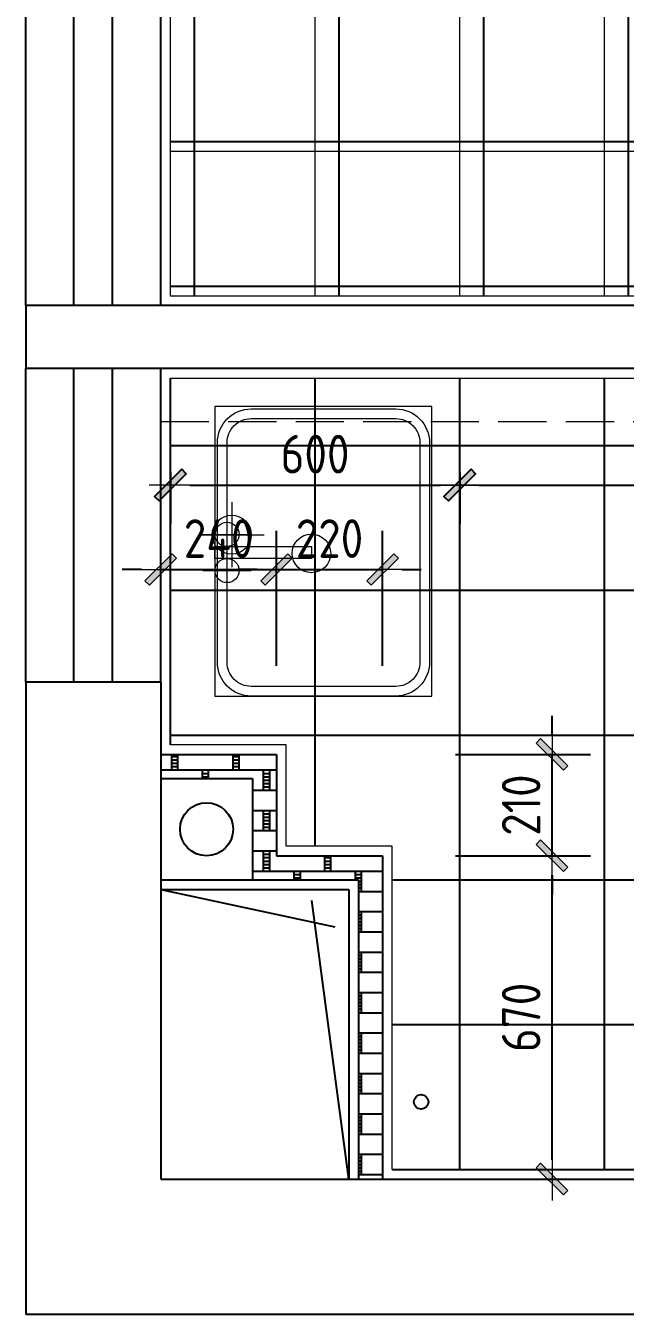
# Model space of a CAD drawing. Header units: millimetres. Extents: x 104198 to 1296755, y -81101 to 81453.
# Drawn here: x 573476 to 574719, y 8180 to 10850 of the extents above; entities that cross this region are included whole.
import ezdxf

# ---------------------------------------------------------------- set-up
doc = ezdxf.new("R2010")
doc.units = ezdxf.units.MM
doc.header["$PDMODE"] = 3
doc.linetypes.add('CONTINOUS', pattern=[0])
doc.linetypes.add('DASH', pattern=[8.89, 6.35, -2.54])
doc.layers.get('Defpoints').update_dxf_attribs({"color": 250})
for name, color, linetype, lineweight in [('1-洁具', 31, 'Continuous', 15), ('P★01 活动家具', 51, 'Continuous', 0), ('P★07 平面完成面', 200, 'Continuous', 0), ('Q◆08 新建墙体填充', 250, 'Continuous', 0), ('T●01 天花造型', 51, 'Continuous', 0), ('T●02 天花填充', 250, 'Continuous', 0), ('T●04 天花灯具', 31, 'Continuous', 0)]:
    doc.layers.add(name, color=color, linetype=linetype, lineweight=lineweight)
for name, color, linetype in [('11-PL-原始门窗', 1, 'Continuous'), ('D■02 地材填充', 250, 'Continuous'), ('P-新砌墙体填充', 8, 'Continuous'), ('墙体', 7, 'Continuous'), ('平面布置尺寸图', 7, 'Continuous'), ('窗户', 1, 'Continuous')]:
    doc.layers.add(name, color=color, linetype=linetype)
doc.styles.add('CCD_DIM', font='ARCHS.SHX')
doc.dimstyles.new('海龍1：40', dxfattribs={"dimscale": 40, "dimtxt": 2, "dimasz": 1, "dimexe": 2, "dimexo": 2, "dimgap": 0.6, "dimtad": 1, "dimdec": 0, "dimrnd": 5, "dimdsep": 46, "dimtxsty": 'CCD_DIM', "dimblk": 'WS-cj', "dimcen": 1, "dimclrd": 44, "dimclre": 44, "dimclrt": 2, "dimadec": 0, "dimazin": 2, "dimtfac": 1, "dimtdec": 4, "dimtix": 1, "dimtmove": 2, "dimatfit": 3, "dimldrblk": 'CCD_Leader_Arrow', "dimfxl": 5, "dimfxlon": 1, "dimtolj": 1, "dimarcsym": 0})
pattern_1 = [(0, (573776, 8480.1), (0, 300), []), (90, (573776, 8480.1), (-300, 2e-14), [])]

# ---------------------------------------------------------------- blocks, each defined once
blk = doc.blocks.new('A$C7BD43A8D')
at = {"color": 8, "linetype": 'CONTINOUS', "ltscale": 0.01}
for p, q in [((111.4, 222.8), (111.4, 0)), ((0, 111.4), (222.8, 111.4))]:
    blk.add_line(p, q, dxfattribs=at)
at = {"color": 1, "linetype": 'CONTINOUS', "ltscale": 0.01}
blk.add_circle((111.4, 111.4), 67.2, dxfattribs=at)
blk = doc.blocks.new('WS-cj')
blk.add_hatch(color=2).paths.add_polyline_path([(0.588, 0.818), (-0.818, -0.588), (-0.588, -0.818), (0.818, 0.588)])
at = {"color": 2, "linetype": 'ByBlock', "lineweight": 0}
for p, q in [((-1.1, 0), (0, 0)), ((0, 0), (1.1, 0))]:
    blk.add_line(p, q, dxfattribs=at)
at = {"color": 2}
blk.add_lwpolyline([(0.588, 0.818), (-0.818, -0.588), (-0.588, -0.818), (0.818, 0.588)], close=True, dxfattribs=at)
blk = doc.blocks.new('*D458')
at = {"layer": 'Defpoints', "color": 0, "transparency": 16777216}
for p in [(574216, 9130.1), (574567.4, 9130.1), (574216, 8460.1)]:
    blk.add_point(p, dxfattribs=at)
at = {"layer": 'Q◆08 新建墙体填充', "color": 44, "lineweight": -2, "transparency": 16777216}
for p, q in [((574367.4, 9130.1), (574647.4, 9130.1)), ((574567.4, 8500.1), (574567.4, 9090.1)), ((574367.4, 8460.1), (574647.4, 8460.1))]:
    blk.add_line(p, q, dxfattribs=at)
at = {"layer": 'Q◆08 新建墙体填充', "color": 44, "lineweight": -2, "transparency": 16777216, "xscale": 40, "yscale": 40, "zscale": 40}
for p, rotation in [((574567.4, 9130.1), 90), ((574567.4, 8460.1), 270)]:
    blk.add_blockref('WS-cj', p, dxfattribs=dict(at, rotation=rotation))
at = {"layer": 'Q◆08 新建墙体填充', "color": 2, "transparency": 16777216, "insert": (574503.4, 8795.1), "char_height": 80, "attachment_point": 5, "rotation": 90, "style": 'CCD_DIM'}
blk.add_mtext('\\A1;670', dxfattribs=at)
blk = doc.blocks.new('CCD_Leader_Arrow')
at = {"color": 50, "linetype": 'ByBlock'}
blk.add_line((0, 0), (-1, 0), dxfattribs=at)
for points in [[(-0.859, 0.668), (-0.597, 0.852), (-0.24, 0), (0, 0)], [(-0.859, -0.668), (-0.597, -0.852), (-0.24, 0), (0, 0)]]:
    blk.add_solid(points, dxfattribs=at)
blk = doc.blocks.new('*D459')
at = {"layer": 'Defpoints', "color": 0, "transparency": 16777216}
for p in [(573996, 9340.1), (574567.4, 9340.1), (574216, 9130.1)]:
    blk.add_point(p, dxfattribs=at)
at = {"layer": 'Q◆08 新建墙体填充', "color": 44, "lineweight": -2, "transparency": 16777216}
for p, q in [((574567.4, 9380.1), (574567.4, 9420.1)), ((574367.4, 9340.1), (574647.4, 9340.1)), ((574567.4, 9130.1), (574567.4, 9340.1)), ((574367.4, 9130.1), (574647.4, 9130.1)), ((574567.4, 9090.1), (574567.4, 9050.1))]:
    blk.add_line(p, q, dxfattribs=at)
at = {"layer": 'Q◆08 新建墙体填充', "color": 44, "lineweight": -2, "transparency": 16777216, "xscale": 40, "yscale": 40, "zscale": 40}
for p, rotation in [((574567.4, 9340.1), 270), ((574567.4, 9130.1), 90)]:
    blk.add_blockref('WS-cj', p, dxfattribs=dict(at, rotation=rotation))
at = {"layer": 'Q◆08 新建墙体填充', "color": 2, "transparency": 16777216, "insert": (574503.4, 9235.1), "char_height": 80, "attachment_point": 5, "rotation": 90, "style": 'CCD_DIM'}
blk.add_mtext('\\A1;210', dxfattribs=at)
blk = doc.blocks.new('*D460')
at = {"layer": 'Defpoints', "color": 0, "transparency": 16777216}
for p in [(573996, 9723.4), (573756, 9340.1), (573996, 9340.1)]:
    blk.add_point(p, dxfattribs=at)
at = {"layer": 'Q◆08 新建墙体填充', "color": 44, "lineweight": -2, "transparency": 16777216}
for p, q in [((573756, 9523.4), (573756, 9803.4)), ((573996, 9523.4), (573996, 9803.4)), ((573716, 9723.4), (573676, 9723.4)), ((573756, 9723.4), (573996, 9723.4)), ((574036, 9723.4), (574076, 9723.4))]:
    blk.add_line(p, q, dxfattribs=at)
at = {"layer": 'Q◆08 新建墙体填充', "color": 44, "lineweight": -2, "transparency": 16777216, "xscale": 40, "yscale": 40, "zscale": 40}
blk.add_blockref('WS-cj', (573756, 9723.4), dxfattribs=at)
at = {"layer": 'Q◆08 新建墙体填充', "color": 44, "lineweight": -2, "transparency": 16777216, "xscale": 40, "yscale": 40, "zscale": 40, "rotation": 180}
blk.add_blockref('WS-cj', (573996, 9723.4), dxfattribs=at)
at = {"layer": 'Q◆08 新建墙体填充', "color": 2, "transparency": 16777216, "insert": (573876, 9787.4), "char_height": 80, "attachment_point": 5, "style": 'CCD_DIM'}
blk.add_mtext('\\A1;240', dxfattribs=at)
blk = doc.blocks.new('*D461')
at = {"layer": 'Defpoints', "color": 0, "transparency": 16777216}
for p in [(574216, 9723.4), (573996, 9340.1), (574216, 9130.1)]:
    blk.add_point(p, dxfattribs=at)
at = {"layer": 'Q◆08 新建墙体填充', "color": 44, "lineweight": -2, "transparency": 16777216}
for p, q in [((573996, 9523.4), (573996, 9803.4)), ((574216, 9523.4), (574216, 9803.4)), ((573956, 9723.4), (573916, 9723.4)), ((573996, 9723.4), (574216, 9723.4)), ((574256, 9723.4), (574296, 9723.4))]:
    blk.add_line(p, q, dxfattribs=at)
at = {"layer": 'Q◆08 新建墙体填充', "color": 44, "lineweight": -2, "transparency": 16777216, "xscale": 40, "yscale": 40, "zscale": 40}
blk.add_blockref('WS-cj', (573996, 9723.4), dxfattribs=at)
at = {"layer": 'Q◆08 新建墙体填充', "color": 44, "lineweight": -2, "transparency": 16777216, "xscale": 40, "yscale": 40, "zscale": 40, "rotation": 180}
blk.add_blockref('WS-cj', (574216, 9723.4), dxfattribs=at)
at = {"layer": 'Q◆08 新建墙体填充', "color": 2, "transparency": 16777216, "insert": (574106, 9787.4), "char_height": 80, "attachment_point": 5, "style": 'CCD_DIM'}
blk.add_mtext('\\A1;220', dxfattribs=at)
blk = doc.blocks.new('*D469')
at = {"layer": 'Defpoints', "color": 0, "transparency": 16777216}
for p in [(573776, 10004.2), (574376, 10004.2), (574376, 9898.4)]:
    blk.add_point(p, dxfattribs=at)
at = {"layer": '平面布置尺寸图', "color": 44, "lineweight": -2, "transparency": 16777216}
for p, q in [((573776, 9924.2), (573776, 9818.4)), ((574376, 9924.2), (574376, 9818.4)), ((573816, 9898.4), (574336, 9898.4))]:
    blk.add_line(p, q, dxfattribs=at)
at = {"layer": '平面布置尺寸图', "color": 44, "lineweight": -2, "transparency": 16777216, "xscale": 40, "yscale": 40, "zscale": 40, "rotation": 180}
blk.add_blockref('WS-cj', (573776, 9898.4), dxfattribs=at)
at = {"layer": '平面布置尺寸图', "color": 44, "lineweight": -2, "transparency": 16777216, "xscale": 40, "yscale": 40, "zscale": 40}
blk.add_blockref('WS-cj', (574376, 9898.4), dxfattribs=at)
at = {"layer": '平面布置尺寸图', "color": 2, "transparency": 16777216, "insert": (574076, 9962.4), "char_height": 80, "attachment_point": 5, "style": 'CCD_DIM'}
blk.add_mtext('\\A1;600', dxfattribs=at)
blk = doc.blocks.new('*D470')
at = {"layer": 'Defpoints', "color": 0, "transparency": 16777216}
for p in [(574376, 10004.2), (576456, 9937.5), (576456, 9898.4)]:
    blk.add_point(p, dxfattribs=at)
at = {"layer": '平面布置尺寸图', "color": 44, "lineweight": -2, "transparency": 16777216}
for p, q in [((574376, 9924.2), (574376, 9818.4)), ((574416, 9898.4), (576416, 9898.4)), ((576456, 9898.4), (576456, 9818.4))]:
    blk.add_line(p, q, dxfattribs=at)
at = {"layer": '平面布置尺寸图', "color": 44, "lineweight": -2, "transparency": 16777216, "xscale": 40, "yscale": 40, "zscale": 40, "rotation": 180}
blk.add_blockref('WS-cj', (574376, 9898.4), dxfattribs=at)
at = {"layer": '平面布置尺寸图', "color": 44, "lineweight": -2, "transparency": 16777216, "xscale": 40, "yscale": 40, "zscale": 40}
blk.add_blockref('WS-cj', (576456, 9898.4), dxfattribs=at)
at = {"layer": '平面布置尺寸图', "color": 2, "transparency": 16777216, "insert": (575416, 9962.4), "char_height": 80, "attachment_point": 5, "style": 'CCD_DIM'}
blk.add_mtext('\\A1;2080', dxfattribs=at)
blk = doc.blocks.new('hfhfh')
at = {"layer": '1-洁具', "color": 39}
for p, q in [((573843.4, 9796.1), (573943.4, 9796.1)), ((573843.4, 9721.1), (573943.4, 9721.1))]:
    blk.add_line(p, q, dxfattribs=at)
at = {"layer": '1-洁具', "linetype": 'Continuous'}
blk.add_lwpolyline([(574318.4, 10061.1), (573868.4, 10061.1), (573868.4, 9461.1), (574318.4, 9461.1), (574318.4, 10061.1)], dxfattribs=at)
at = {"layer": '1-洁具', "color": 35}
for points in [[(574243.4, 10056.1, -0.414214), (574313.4, 9986.1), (574313.4, 9531.1, -0.414214), (574243.4, 9461.1), (573943.4, 9461.1, -0.414214), (573873.4, 9531.1), (573873.4, 9986.1, -0.414214), (573943.4, 10056.1)], [(574243.4, 10036.1, -0.414214), (574293.4, 9986.1), (574293.4, 9531.1, -0.414214), (574243.4, 9481.1), (573943.4, 9481.1, -0.414214), (573893.4, 9531.1), (573893.4, 9986.1, -0.414214), (573943.4, 10036.1)]]:
    blk.add_lwpolyline(points, format="xyb", close=True, dxfattribs=at)
blk.add_lwpolyline([(573868.4, 9771.1), (574068.4, 9771.1), (574068.4, 9746.1), (573868.4, 9746.1), (573868.4, 9771.1)], dxfattribs=at)
at = {"layer": '1-洁具', "color": 39}
for centre, radius in [((573893.4, 9796.1), 25), ((574068.4, 9756.7), 40), ((573893.4, 9721.1), 25)]:
    blk.add_circle(centre, radius, dxfattribs=at)

msp = doc.modelspace()

# ---------------------------------------------------------------- hatches: boundary and pattern name
at = {"layer": 'D■02 地材填充'}
h = msp.add_hatch(dxfattribs=at)
h.set_pattern_fill('_USER', color=256, scale=300, style=0, double=1, pattern_type=0)
h.set_pattern_definition([(0, (574126, 13010.1), (0, 300), []), (90, (574126, 13010.1), (-300, 2e-14), [])])
h.paths.add_polyline_path([(575536, 12910.1), (575036, 12910.1), (575036, 13010.1), (574991, 13010.1), (574991, 12990.1), (574941, 12990.1), (574941, 13010.1), (574931, 13010.1), (574931, 13030.1), (574221, 13030.1), (574221, 13010.1), (574211, 13010.1), (574211, 12990.1), (574161, 12990.1), (574161, 13010.1), (574126, 13010.1), (574126, 10900.1), (573776, 10900.1), (573776, 10290.1), (575276, 10290.1), (575276, 10860.1), (575536, 10860.1), (575536, 11070.1), (575276, 11070.1), (575276, 11190.1), (575536, 11190.1)])
h = msp.add_hatch(dxfattribs=at)
h.set_pattern_fill('_USER', color=256, scale=300, style=0, double=1, pattern_type=0)
h.set_pattern_definition(pattern_1)
h.paths.add_polyline_path([(576456, 10100.1), (576411, 10100.1), (576411, 10120.1), (576401, 10120.1), (576401, 10130.1), (575701, 10130.1), (575701, 10120.1), (575691, 10120.1), (575691, 10100.1), (575641, 10100.1), (575641, 10120.1), (573776, 10120.1), (573776, 9360.1), (574016, 9360.1), (574016, 9150.1), (574236, 9150.1), (574236, 8480.1), (576456, 8480.1)])
h.paths.add_polyline_path([(574281, 8620.1, -1), (574311, 8620.1, -1)], flags=16)
at = {"layer": 'P-新砌墙体填充', "lineweight": -3}
h = msp.add_hatch(dxfattribs=at)
h.set_pattern_fill('BRSTONE', color=256, scale=5, style=0)
h.set_pattern_definition([(0, (471442.176, 25065.998), (9e-15, 41.91), []), (90, (471556.476, 25066), (-63.5, 41.91), [41.91, -41.91]), (90, (471543.776, 25066), (-63.5, 41.91), [41.91, -41.91]), (0, (471556.476, 25072.983), (63.5, 41.91), [-114.3, 12.7]), (0, (471556.476, 25079.968), (63.5, 41.91), [-114.3, 12.7]), (0, (471556.476, 25086.953), (63.5, 41.91), [-114.3, 12.7]), (0, (471556.476, 25093.938), (63.5, 41.91), [-114.3, 12.7]), (0, (471556.476, 25100.923), (63.5, 41.91), [-114.3, 12.7])])
h.paths.add_polyline_path([(573996, 9130.1), (573996, 9340.1), (573756, 9340.1), (573756, 9290.1), (573946, 9290.1), (573946, 9080.1), (574166, 9080.1), (574166, 8460.1), (574216, 8460.1), (574216, 9130.1)])
at = {"layer": 'T●02 天花填充'}
h = msp.add_hatch(dxfattribs=at)
h.set_pattern_fill('_USER', color=256, scale=300, style=0, double=1, pattern_type=0)
h.set_pattern_definition([(0, (573776, 10290.1), (0, 300), []), (90, (573776, 10290.1), (-300, 2e-14), [])])
h.paths.add_polyline_path([(575536, 12910.1), (575036, 12910.1), (575036, 13010.1), (574931, 13010.1), (574931, 12990.1), (574881, 12990.1), (574881, 13010.1), (574871, 13010.1), (574871, 13030.1), (574221, 13030.1), (574221, 13010.1), (574211, 13010.1), (574211, 12990.1), (574161, 12990.1), (574161, 13010.1), (574126, 13010.1), (574126, 10900.1), (573776, 10900.1), (573776, 10290.1), (575276, 10290.1), (575276, 10860.1), (575536, 10860.1), (575536, 11070.1), (575276, 11070.1), (575276, 11190.1), (575536, 11190.1)])
h = msp.add_hatch(dxfattribs=at)
h.set_pattern_fill('_USER', color=256, scale=300, style=0, double=1, pattern_type=0)
h.set_pattern_definition(pattern_1)
h.paths.add_polyline_path([(576456, 10100.1), (576411, 10100.1), (576411, 10120.1), (576401, 10120.1), (576401, 10130.1), (575701, 10130.1), (575701, 10120.1), (575691, 10120.1), (575691, 10100.1), (575641, 10100.1), (575641, 10120.1), (573776, 10120.1), (573776, 9360.1), (574016, 9360.1), (574016, 9150.1), (574236, 9150.1), (574236, 8480.1), (576456, 8480.1)])
h.paths.add_polyline_path([(574281, 8620.1, -1), (574311, 8620.1, -1)], flags=16)

# ---------------------------------------------------------------- linework, layer by layer
at = {"color": 5}
for p, q in [((573756, 9340.1), (573996, 9340.1)), ((573996, 9340.1), (573996, 9130.1)), ((573996, 9130.1), (574216, 9130.1)), ((574216, 9130.1), (574216, 8460.1))]:
    msp.add_line(p, q, dxfattribs=at)
at = {"layer": '11-PL-原始门窗', "color": 251}
for p, q in [((573576, 10270.1), (573576, 10920.1)), ((573656, 10270.1), (573656, 10920.1)), ((573576, 9490.1), (573576, 10140.1)), ((573656, 9490.1), (573656, 10140.1))]:
    msp.add_line(p, q, dxfattribs=at)
at = {"layer": 'P★01 活动家具'}
for q in [(574376, 10120.1), (576456, 9080.1)]:
    msp.add_line((574376, 9080.1), q, dxfattribs=at)
at = {"layer": 'P★07 平面完成面'}
for points in [[(574956, 13010.1), (575036, 13010.1), (575036, 12910.1), (575536, 12910.1), (575536, 11190.1), (575276, 11190.1), (575276, 11070.1), (575536, 11070.1), (575536, 10860.1), (575276, 10860.1), (575276, 10290.1), (573776, 10290.1), (573776, 10900.1), (574126, 10900.1), (574126, 13010.1), (574196, 13010.1)], [(576456, 10140.1), (576456, 10140.1), (576456, 8480.1), (574236, 8480.1), (574236, 9150.1), (574016, 9150.1), (574016, 9360.1), (573776, 9360.1), (573776, 10120.1), (575676, 10120.1)]]:
    msp.add_lwpolyline(points, dxfattribs=at)
at = {"layer": 'T●01 天花造型', "color": 8, "linetype": 'DASH', "ltscale": 15.748031}
msp.add_line((573756, 10030.1), (576476, 10030.1), dxfattribs=at)
at = {"layer": '墙体', "color": 7}
for p, q in [((573756, 10270.1), (573476, 10270.1)), ((573476, 10270.1), (573476, 10140.1)), ((575676, 10270.1), (573756, 10270.1)), ((573756, 10140.1), (573476, 10140.1)), ((575676, 10140.1), (573756, 10140.1)), ((573756, 9490.1), (573476, 9490.1)), ((573476, 9490.1), (573476, 8180.1)), ((573756, 9490.1), (573756, 8460.1)), ((573756, 8460.1), (576476, 8460.1)), ((573476, 8180.1), (576756, 8180.1))]:
    msp.add_line(p, q, dxfattribs=at)
at = {"layer": '墙体', "color": 251}
for p, q in [((573756, 9290.1), (573946, 9290.1)), ((573946, 9290.1), (573946, 9080.1))]:
    msp.add_line(p, q, dxfattribs=at)
at = {"layer": '墙体', "color": 8}
for p, q in [((573756, 9080.1), (574166, 9080.1)), ((574166, 9080.1), (574166, 8460.1)), ((573756, 9060.1), (574146, 9060.1)), ((574146, 9060.1), (574146, 8460.1))]:
    msp.add_line(p, q, dxfattribs=at)
at = {"layer": '墙体', "color": 250}
for p, q in [((573756, 9060.1), (574117.2, 8982.6)), ((574146, 8460.1), (574069.4, 9037.5))]:
    msp.add_line(p, q, dxfattribs=at)
at = {"layer": '墙体', "color": 1}
for centre, radius in [((573851, 9185.1), 55), ((574296, 8620.1), 15)]:
    msp.add_circle(centre, radius, dxfattribs=at)
at = {"layer": '窗户', "color": 1}
for p, q in [((573476, 10270.1), (573476, 10920.1)), ((573756, 10270.1), (573756, 10920.1)), ((573476, 9490.1), (573476, 10140.1)), ((573756, 9490.1), (573756, 10140.1))]:
    msp.add_line(p, q, dxfattribs=at)

# ---------------------------------------------------------------- block references
at = {"layer": 'P★01 活动家具'}
msp.add_blockref('hfhfh', (0, 0), dxfattribs=at)
at = {"layer": 'T●04 天花灯具', "xscale": 0.6031495849601924, "yscale": 0.6031495849601924, "zscale": 0.6031495849601924}
msp.add_blockref('A$C7BD43A8D', (573835.9, 9728.2), dxfattribs=at)

# ---------------------------------------------------------------- dimensions: what is measured, and where the dimension line sits
at = {"layer": 'Q◆08 新建墙体填充', "color": 1}
for base, p1, p2, picture, middle in [((573996, 9723.4), (573756, 9340.1), (573996, 9340.1), '*D460', (573876, 9787.4)), ((574216, 9723.4), (573996, 9340.1), (574216, 9130.1), '*D461', (574106, 9787.4))]:
    dim = msp.add_linear_dim(base=base, p1=p1, p2=p2, dimstyle='海龍1：40', dxfattribs=at)
    dim.commit()
    dim.dimension.update_dxf_attribs({"geometry": picture, "text_midpoint": middle})
for base, p1, p2, picture, middle in [((574567.4, 9340.1), (574216, 9130.1), (573996, 9340.1), '*D459', (574503.4, 9235.1)), ((574567.4, 9130.1), (574216, 8460.1), (574216, 9130.1), '*D458', (574503.4, 8795.1))]:
    dim = msp.add_linear_dim(base=base, p1=p1, p2=p2, angle=90, dimstyle='海龍1：40', dxfattribs=at)
    dim.commit()
    dim.dimension.update_dxf_attribs({"geometry": picture, "text_midpoint": middle})
at = {"layer": '平面布置尺寸图', "color": 1}
for base, p1, p2, picture, middle in [((574376, 9898.4), (573776, 10004.2), (574376, 10004.2), '*D469', (574076, 9962.4)), ((576456, 9898.4), (574376, 10004.2), (576456, 9937.5), '*D470', (575416, 9962.4))]:
    dim = msp.add_linear_dim(base=base, p1=p1, p2=p2, dimstyle='海龍1：40', dxfattribs=at)
    dim.commit()
    dim.dimension.update_dxf_attribs({"geometry": picture, "text_midpoint": middle})

doc.saveas('drawing.dxf')
